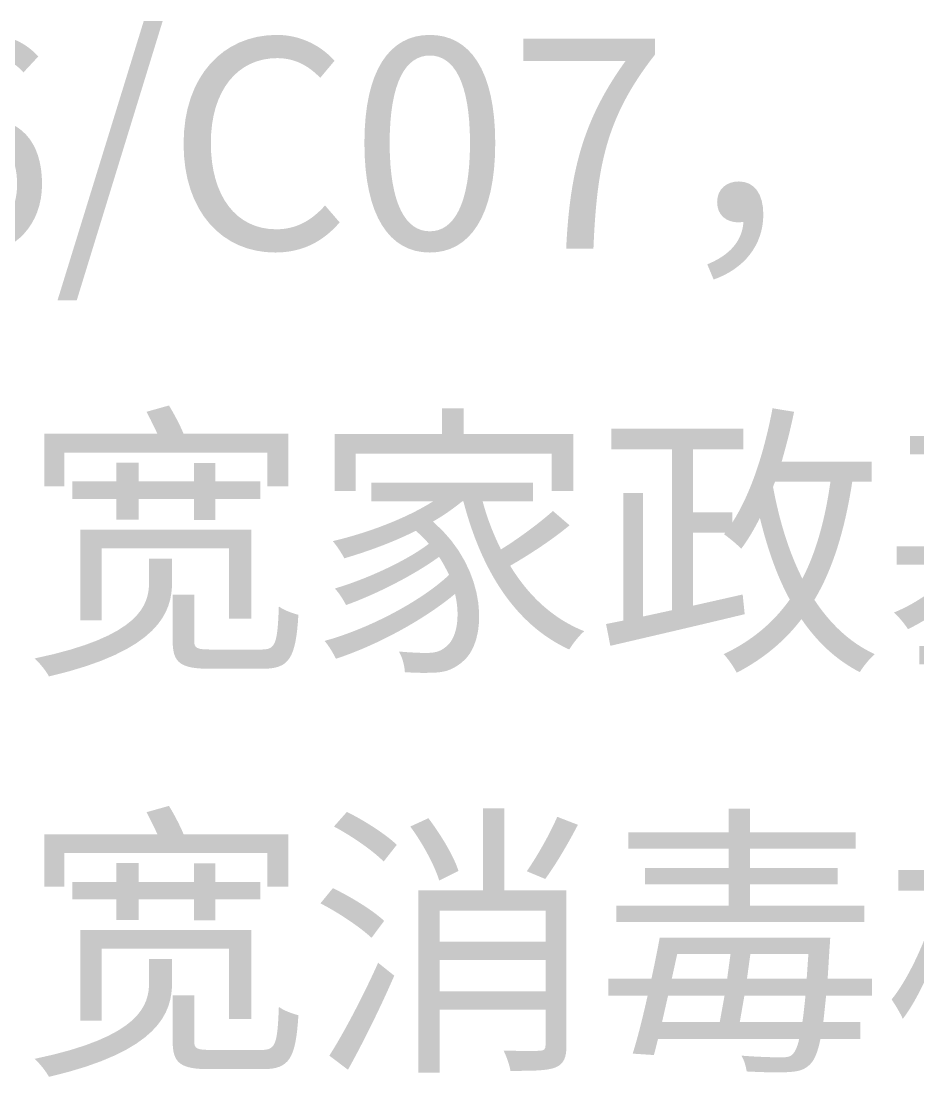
# Model space of a CAD drawing. Header units: millimetres. Extents: x -4600 to 229000, y -4300 to 19460.
# Drawn here: x 100100 to 100995, y 11768 to 12822 of the extents above; entities that cross this region are included whole.
import ezdxf

# ---------------------------------------------------------------- set-up
doc = ezdxf.new("R2010")
doc.units = ezdxf.units.MM
doc.header["$LTSCALE"] = 100
doc.layers.add('A-NOTE', color=7, linetype='Continuous', lineweight=18)

# ---------------------------------------------------------------- blocks, each defined once
blk = doc.blocks.new('A03_SHEET')
at = {"layer": 'A-NOTE'}
for points in [[(20136.4, 12543.7), (20155.6, 12543.7), (20241.3, 12822.5), (20222.4, 12822.5), (20136.4, 12543.7)], [(20412.9, 12409.9), (20412.9, 12353.1), (20434.1, 12353.1), (20434.1, 12390.4), (20629.5, 12390.4), (20629.5, 12353.1), (20651.2, 12353.1), (20651.2, 12409.9), (20541.8, 12409.9), (20541.8, 12435.7), (20520, 12435.7), (20520, 12409.9), (20412.9, 12409.9)], [(20272.5, 12381.2), (20272.5, 12362.6), (20217.2, 12362.6), (20217.2, 12381.5), (20195.1, 12381.5), (20195.1, 12362.6), (20151.3, 12362.6), (20151.3, 12345.1), (20195.1, 12345.1), (20195.1, 12324.5), (20217.2, 12324.5), (20217.2, 12345.1), (20272.5, 12345.1), (20272.5, 12324.2), (20294, 12324.2), (20294, 12345.1), (20338.7, 12345.1), (20338.7, 12362.6), (20294, 12362.6), (20294, 12381.2), (20272.5, 12381.2)], [(20806.2, 12035.7), (20806.2, 12012.2), (20706.2, 12012.2), (20706.2, 11995.8), (20806.2, 11995.8), (20806.2, 11976.6), (20722.9, 11976.6), (20722.9, 11960.3), (20806.2, 11960.3), (20806.2, 11938.8), (20694.2, 11938.8), (20694.2, 11922.5), (20941.7, 11922.5), (20941.7, 11938.8), (20827.7, 11938.8), (20827.7, 11960.3), (20915.1, 11960.3), (20915.1, 11976.6), (20827.7, 11976.6), (20827.7, 11995.8), (20933.2, 11995.8), (20933.2, 12012.2), (20827.7, 12012.2), (20827.7, 12035.7), (20806.2, 12035.7)], [(20272.5, 11981.2), (20272.5, 11962.6), (20217.2, 11962.6), (20217.2, 11981.5), (20195.1, 11981.5), (20195.1, 11962.6), (20151.3, 11962.6), (20151.3, 11945.1), (20195.1, 11945.1), (20195.1, 11924.5), (20217.2, 11924.5), (20217.2, 11945.1), (20272.5, 11945.1), (20272.5, 11924.2), (20294, 11924.2), (20294, 11945.1), (20338.7, 11945.1), (20338.7, 11962.6), (20294, 11962.6), (20294, 11981.2), (20272.5, 11981.2)]]:
    blk.add_hatch(color=256, dxfattribs=at).paths.add_polyline_path(points)
h = blk.add_hatch(color=256, dxfattribs=at)
edge = h.paths.add_edge_path()
edge.add_spline(control_points=[(20060.5, 12591.3), (20093.2, 12591.3), (20120.9, 12618.8), (20120.9, 12659.5), (20120.9, 12703.6), (20098, 12725.4), (20062.5, 12725.4), (20046.2, 12725.4), (20027.8, 12715.9), (20014.9, 12700.1)], knot_values=[0, 0, 0, 0, 1, 1, 1, 2, 2, 2, 3, 3, 3, 3], degree=3, periodic=0)
edge.add_spline(control_points=[(20014.9, 12700.1), (20016.1, 12765.2), (20039.9, 12787.2), (20069.1, 12787.2), (20081.7, 12787.2), (20094.3, 12780.9), (20102.3, 12771.2)], knot_values=[0, 0, 0, 0, 1, 1, 1, 2, 2, 2, 2], degree=3, periodic=0)
edge.add_line((20102.3, 12771.2), (20117.2, 12787.2))
edge.add_spline(control_points=[(20117.2, 12787.2), (20105.5, 12799.8), (20089.7, 12808.7), (20067.9, 12808.7), (20027.3, 12808.7), (19990.3, 12777.5), (19990.3, 12695.3), (19990.3, 12625.9), (20020.4, 12591.3), (20060.5, 12591.3)], knot_values=[0, 0, 0, 0, 1, 1, 1, 2, 2, 2, 3, 3, 3, 3], degree=3, periodic=0)
edge = h.paths.add_edge_path(flags=0)
edge.add_spline(control_points=[(20015.5, 12679.2), (20029.3, 12698.7), (20045.3, 12705.9), (20058.2, 12705.9), (20083.7, 12705.9), (20096, 12687.8), (20096, 12659.5), (20096, 12630.8), (20080.5, 12611.9), (20060.5, 12611.9), (20034.1, 12611.9), (20018.4, 12635.7), (20015.5, 12679.2)], knot_values=[0, 0, 0, 0, 1, 1, 1, 2, 2, 2, 3, 3, 3, 4, 4, 4, 4], degree=3, periodic=0)
h = blk.add_hatch(color=256, dxfattribs=at)
edge = h.paths.add_edge_path()
edge.add_spline(control_points=[(20353.6, 12591.3), (20380.8, 12591.3), (20401.4, 12602.2), (20418, 12621.4)], knot_values=[0, 0, 0, 0, 1, 1, 1, 1], degree=3, periodic=0)
edge.add_line((20418, 12621.4), (20403.4, 12638.3))
edge.add_spline(control_points=[(20403.4, 12638.3), (20390, 12623.4), (20374.8, 12614.5), (20354.7, 12614.5), (20314.6, 12614.5), (20289.4, 12647.7), (20289.4, 12700.7), (20289.4, 12753.1), (20316, 12785.5), (20355.6, 12785.5), (20373.6, 12785.5), (20387.4, 12777.5), (20398.6, 12765.8)], knot_values=[0, 0, 0, 0, 1, 1, 1, 2, 2, 2, 3, 3, 3, 4, 4, 4, 4], degree=3, periodic=0)
edge.add_line((20398.6, 12765.8), (20412.9, 12782.9))
edge.add_spline(control_points=[(20412.9, 12782.9), (20400.8, 12796.4), (20380.8, 12808.7), (20355.3, 12808.7), (20302, 12808.7), (20262.2, 12767.8), (20262.2, 12699.9), (20262.2, 12631.7), (20301.1, 12591.3), (20353.6, 12591.3)], knot_values=[0, 0, 0, 0, 1, 1, 1, 2, 2, 2, 3, 3, 3, 3], degree=3, periodic=0)
h = blk.add_hatch(color=256, dxfattribs=at)
edge = h.paths.add_edge_path()
edge.add_spline(control_points=[(20508, 12591.3), (20547.8, 12591.3), (20573.3, 12627.4), (20573.3, 12700.7), (20573.3, 12773.5), (20547.8, 12808.7), (20508, 12808.7), (20467.9, 12808.7), (20442.7, 12773.5), (20442.7, 12700.7), (20442.7, 12627.4), (20467.9, 12591.3), (20508, 12591.3)], knot_values=[0, 0, 0, 0, 1, 1, 1, 2, 2, 2, 3, 3, 3, 4, 4, 4, 4], degree=3, periodic=0)
edge = h.paths.add_edge_path(flags=0)
edge.add_spline(control_points=[(20508, 12612.5), (20484.2, 12612.5), (20467.9, 12639.1), (20467.9, 12700.7), (20467.9, 12762), (20484.2, 12788.1), (20508, 12788.1), (20531.8, 12788.1), (20548.1, 12762), (20548.1, 12700.7), (20548.1, 12639.1), (20531.8, 12612.5), (20508, 12612.5)], knot_values=[0, 0, 0, 0, 1, 1, 1, 2, 2, 2, 3, 3, 3, 4, 4, 4, 4], degree=3, periodic=0)
h = blk.add_hatch(color=256, dxfattribs=at)
edge = h.paths.add_edge_path()
edge.add_line((20644.1, 12595), (20671.3, 12595))
edge.add_spline(control_points=[(20671.3, 12595), (20674.7, 12677.2), (20683.6, 12726.2), (20732.9, 12789.2)], knot_values=[0, 0, 0, 0, 1, 1, 1, 1], degree=3, periodic=0)
edge.add_line((20732.9, 12789.2), (20732.9, 12805))
edge.add_line((20732.9, 12805), (20601.4, 12805))
edge.add_line((20601.4, 12805), (20601.4, 12782.7))
edge.add_line((20601.4, 12782.7), (20703.4, 12782.7))
edge.add_spline(control_points=[(20703.4, 12782.7), (20662.1, 12725.4), (20647.8, 12674.6), (20644.1, 12595)], knot_values=[0, 0, 0, 0, 1, 1, 1, 1], degree=3, periodic=0)
h = blk.add_hatch(color=256, dxfattribs=at)
edge = h.paths.add_edge_path()
edge.add_spline(control_points=[(20791.3, 12564.3), (20821.4, 12574.9), (20840.9, 12598.4), (20840.9, 12629.4), (20840.9, 12649.4), (20832.3, 12662.3), (20816.5, 12662.3), (20804.8, 12662.3), (20794.8, 12655.2), (20794.8, 12641.7), (20794.8, 12628.2), (20804.5, 12621.4), (20816.3, 12621.4)], knot_values=[0, 0, 0, 0, 1, 1, 1, 2, 2, 2, 3, 3, 3, 4, 4, 4, 4], degree=3, periodic=0)
edge.add_line((20816.3, 12621.4), (20821.1, 12621.9))
edge.add_spline(control_points=[(20821.1, 12621.9), (20819.7, 12602.2), (20807.1, 12588.7), (20785, 12579.5)], knot_values=[0, 0, 0, 0, 1, 1, 1, 1], degree=3, periodic=0)
edge.add_line((20785, 12579.5), (20791.3, 12564.3))
h = blk.add_hatch(color=256, dxfattribs=at)
edge = h.paths.add_edge_path()
edge.add_spline(control_points=[(20225.2, 12432.2), (20228.9, 12425.3), (20232.7, 12417.3), (20236.1, 12410.2)], knot_values=[0, 0, 0, 0, 1, 1, 1, 1], degree=3, periodic=0)
edge.add_line((20236.1, 12410.2), (20123.2, 12410.2))
edge.add_line((20123.2, 12410.2), (20123.2, 12357.7))
edge.add_line((20123.2, 12357.7), (20143.3, 12357.7))
edge.add_line((20143.3, 12357.7), (20143.3, 12391.5))
edge.add_line((20143.3, 12391.5), (20345.8, 12391.5))
edge.add_line((20345.8, 12391.5), (20345.8, 12357.7))
edge.add_line((20345.8, 12357.7), (20366.8, 12357.7))
edge.add_line((20366.8, 12357.7), (20366.8, 12410.2))
edge.add_line((20366.8, 12410.2), (20262.2, 12410.2))
edge.add_spline(control_points=[(20262.2, 12410.2), (20258.7, 12418.8), (20252.7, 12430.2), (20247.6, 12438.5)], knot_values=[0, 0, 0, 0, 1, 1, 1, 1], degree=3, periodic=0)
edge.add_line((20247.6, 12438.5), (20225.2, 12432.2))
h = blk.add_hatch(color=256, dxfattribs=at)
edge = h.paths.add_edge_path()
edge.add_spline(control_points=[(20850.1, 12435.7), (20842, 12392.7), (20828.9, 12351.1), (20810, 12321.6)], knot_values=[0, 0, 0, 0, 1, 1, 1, 1], degree=3, periodic=0)
edge.add_line((20810, 12321.6), (20810, 12331.9))
edge.add_line((20810, 12331.9), (20770.7, 12331.9))
edge.add_line((20770.7, 12331.9), (20770.7, 12394.7))
edge.add_line((20770.7, 12394.7), (20820.8, 12394.7))
edge.add_line((20820.8, 12394.7), (20820.8, 12415.3))
edge.add_line((20820.8, 12415.3), (20689.1, 12415.3))
edge.add_line((20689.1, 12415.3), (20689.1, 12394.7))
edge.add_line((20689.1, 12394.7), (20749.8, 12394.7))
edge.add_line((20749.8, 12394.7), (20749.8, 12234))
edge.add_line((20749.8, 12234), (20720.9, 12227.7))
edge.add_line((20720.9, 12227.7), (20720.9, 12351.1))
edge.add_line((20720.9, 12351.1), (20701.1, 12351.1))
edge.add_line((20701.1, 12351.1), (20701.1, 12223.6))
edge.add_line((20701.1, 12223.6), (20683.9, 12220.2))
edge.add_line((20683.9, 12220.2), (20688.2, 12198.4))
edge.add_spline(control_points=[(20688.2, 12198.4), (20723.7, 12206.7), (20774.7, 12218.5), (20822.3, 12230)], knot_values=[0, 0, 0, 0, 1, 1, 1, 1], degree=3, periodic=0)
edge.add_line((20822.3, 12230), (20820.3, 12249.7))
edge.add_line((20820.3, 12249.7), (20770.7, 12238.5))
edge.add_line((20770.7, 12238.5), (20770.7, 12311.3))
edge.add_line((20770.7, 12311.3), (20802.8, 12311.3))
edge.add_line((20802.8, 12311.3), (20801.7, 12309.9))
edge.add_spline(control_points=[(20801.7, 12309.9), (20806.5, 12306.4), (20815.4, 12299.3), (20818.8, 12295.3)], knot_values=[0, 0, 0, 0, 1, 1, 1, 1], degree=3, periodic=0)
edge.add_spline(control_points=[(20818.8, 12295.3), (20825.7, 12304.4), (20831.7, 12314.8), (20837.5, 12326.2)], knot_values=[0, 0, 0, 0, 1, 1, 1, 1], degree=3, periodic=0)
edge.add_spline(control_points=[(20837.5, 12326.2), (20844.9, 12295.8), (20854.4, 12268.3), (20867.3, 12244.6)], knot_values=[0, 0, 0, 0, 1, 1, 1, 1], degree=3, periodic=0)
edge.add_spline(control_points=[(20867.3, 12244.6), (20850.9, 12221.6), (20829.7, 12203.6), (20801.4, 12190.1)], knot_values=[0, 0, 0, 0, 1, 1, 1, 1], degree=3, periodic=0)
edge.add_spline(control_points=[(20801.4, 12190.1), (20805.7, 12185.5), (20812, 12176.4), (20814.3, 12171.5)], knot_values=[0, 0, 0, 0, 1, 1, 1, 1], degree=3, periodic=0)
edge.add_spline(control_points=[(20814.3, 12171.5), (20841.2, 12185.5), (20862.4, 12203.3), (20879, 12225.1)], knot_values=[0, 0, 0, 0, 1, 1, 1, 1], degree=3, periodic=0)
edge.add_spline(control_points=[(20879, 12225.1), (20894.5, 12202.4), (20913.4, 12184.4), (20937.2, 12172.1)], knot_values=[0, 0, 0, 0, 1, 1, 1, 1], degree=3, periodic=0)
edge.add_spline(control_points=[(20937.2, 12172.1), (20940.6, 12177.8), (20947.2, 12185.8), (20952.1, 12190.1)], knot_values=[0, 0, 0, 0, 1, 1, 1, 1], degree=3, periodic=0)
edge.add_spline(control_points=[(20952.1, 12190.1), (20927.1, 12201.6), (20907.7, 12220.5), (20891.9, 12244.3)], knot_values=[0, 0, 0, 0, 1, 1, 1, 1], degree=3, periodic=0)
edge.add_spline(control_points=[(20891.9, 12244.3), (20910.5, 12275.5), (20922.3, 12314.5), (20929.7, 12362.3)], knot_values=[0, 0, 0, 0, 1, 1, 1, 1], degree=3, periodic=0)
edge.add_line((20929.7, 12362.3), (20949.2, 12362.3))
edge.add_line((20949.2, 12362.3), (20949.2, 12382.4))
edge.add_line((20949.2, 12382.4), (20859.2, 12382.4))
edge.add_spline(control_points=[(20859.2, 12382.4), (20863.8, 12398.4), (20868.1, 12415), (20871.6, 12432.2)], knot_values=[0, 0, 0, 0, 1, 1, 1, 1], degree=3, periodic=0)
edge.add_line((20871.6, 12432.2), (20850.1, 12435.7))
edge = h.paths.add_edge_path(flags=0)
edge.add_line((20852.6, 12362.3), (20907.9, 12362.3))
edge.add_spline(control_points=[(20907.9, 12362.3), (20902.5, 12324.2), (20893.6, 12292.1), (20879.9, 12265.5)], knot_values=[0, 0, 0, 0, 1, 1, 1, 1], degree=3, periodic=0)
edge.add_spline(control_points=[(20879.9, 12265.5), (20866.4, 12292.1), (20856.9, 12323.3), (20850.6, 12357.2)], knot_values=[0, 0, 0, 0, 1, 1, 1, 1], degree=3, periodic=0)
edge.add_line((20850.6, 12357.2), (20852.6, 12362.3))
h = blk.add_hatch(color=256, dxfattribs=at)
edge = h.paths.add_edge_path()
edge.add_line((21156.9, 12435.4), (21156.9, 12407.9))
edge.add_line((21156.9, 12407.9), (21052.6, 12407.9))
edge.add_line((21052.6, 12407.9), (21052.6, 12435.7))
edge.add_line((21052.6, 12435.7), (21031.1, 12435.7))
edge.add_line((21031.1, 12435.7), (21031.1, 12407.9))
edge.add_line((21031.1, 12407.9), (20987.3, 12407.9))
edge.add_line((20987.3, 12407.9), (20987.3, 12389.8))
edge.add_line((20987.3, 12389.8), (21031.1, 12389.8))
edge.add_line((21031.1, 12389.8), (21031.1, 12297.9))
edge.add_line((21031.1, 12297.9), (20974.1, 12297.9))
edge.add_line((20974.1, 12297.9), (20974.1, 12279.5))
edge.add_line((20974.1, 12279.5), (21036.6, 12279.5))
edge.add_spline(control_points=[(21036.6, 12279.5), (21020, 12259.2), (20994.7, 12241.1), (20971.3, 12231.7)], knot_values=[0, 0, 0, 0, 1, 1, 1, 1], degree=3, periodic=0)
edge.add_spline(control_points=[(20971.3, 12231.7), (20975.8, 12227.7), (20982.1, 12220.2), (20985.3, 12215.1)], knot_values=[0, 0, 0, 0, 1, 1, 1, 1], degree=3, periodic=0)
edge.add_spline(control_points=[(20985.3, 12215.1), (21013.1, 12228.2), (21042.3, 12252.6), (21060.1, 12279.5)], knot_values=[0, 0, 0, 0, 1, 1, 1, 1], degree=3, periodic=0)
edge.add_line((21060.1, 12279.5), (21150.6, 12279.5))
edge.add_spline(control_points=[(21150.6, 12279.5), (21168.1, 12254), (21196.2, 12230.2), (21223.7, 12218.5)], knot_values=[0, 0, 0, 0, 1, 1, 1, 1], degree=3, periodic=0)
edge.add_spline(control_points=[(21223.7, 12218.5), (21227.1, 12223.6), (21233.4, 12231.4), (21238, 12235.4)], knot_values=[0, 0, 0, 0, 1, 1, 1, 1], degree=3, periodic=0)
edge.add_spline(control_points=[(21238, 12235.4), (21213.9, 12244), (21189.6, 12260.6), (21173.2, 12279.5)], knot_values=[0, 0, 0, 0, 1, 1, 1, 1], degree=3, periodic=0)
edge.add_line((21173.2, 12279.5), (21234.5, 12279.5))
edge.add_line((21234.5, 12279.5), (21234.5, 12297.9))
edge.add_line((21234.5, 12297.9), (21178.7, 12297.9))
edge.add_line((21178.7, 12297.9), (21178.7, 12389.8))
edge.add_line((21178.7, 12389.8), (21221.9, 12389.8))
edge.add_line((21221.9, 12389.8), (21221.9, 12407.9))
edge.add_line((21221.9, 12407.9), (21178.7, 12407.9))
edge.add_line((21178.7, 12407.9), (21178.7, 12435.4))
edge.add_line((21178.7, 12435.4), (21156.9, 12435.4))
h.paths.add_polyline_path([(21092.7, 12270.3), (21092.7, 12246.3), (21034, 12246.3), (21034, 12228.5), (21092.7, 12228.5), (21092.7, 12198.2), (20996.5, 12198.2), (20996.5, 12179.8), (21213.6, 12179.8), (21213.6, 12198.2), (21114.5, 12198.2), (21114.5, 12228.5), (21174.7, 12228.5), (21174.7, 12246.3), (21114.5, 12246.3), (21114.5, 12270.3), (21092.7, 12270.3)], flags=0)
h.paths.add_polyline_path([(21052.6, 12318.2), (21156.9, 12318.2), (21156.9, 12297.9), (21052.6, 12297.9), (21052.6, 12318.2)], flags=0)
h.paths.add_polyline_path([(21052.6, 12354.6), (21156.9, 12354.6), (21156.9, 12334.5), (21052.6, 12334.5), (21052.6, 12354.6)], flags=0)
h.paths.add_polyline_path([(21052.6, 12389.8), (21156.9, 12389.8), (21156.9, 12370.6), (21052.6, 12370.6), (21052.6, 12389.8)], flags=0)
h = blk.add_hatch(color=256, dxfattribs=at)
edge = h.paths.add_edge_path()
edge.add_spline(control_points=[(20630.9, 12333.1), (20617.7, 12321.3), (20597.1, 12305.9), (20579, 12294.7)], knot_values=[0, 0, 0, 0, 1, 1, 1, 1], degree=3, periodic=0)
edge.add_spline(control_points=[(20579, 12294.7), (20571.6, 12309.6), (20565.3, 12325.6), (20560.7, 12342.8)], knot_values=[0, 0, 0, 0, 1, 1, 1, 1], degree=3, periodic=0)
edge.add_line((20560.7, 12342.8), (20611.1, 12342.8))
edge.add_line((20611.1, 12342.8), (20611.1, 12361.5))
edge.add_line((20611.1, 12361.5), (20449.5, 12361.5))
edge.add_line((20449.5, 12361.5), (20449.5, 12342.8))
edge.add_line((20449.5, 12342.8), (20511.4, 12342.8))
edge.add_spline(control_points=[(20511.4, 12342.8), (20483.9, 12325.4), (20446.1, 12311.3), (20411.2, 12303)], knot_values=[0, 0, 0, 0, 1, 1, 1, 1], degree=3, periodic=0)
edge.add_spline(control_points=[(20411.2, 12303), (20414.6, 12299), (20420.6, 12290.1), (20422.6, 12285.8)], knot_values=[0, 0, 0, 0, 1, 1, 1, 1], degree=3, periodic=0)
edge.add_spline(control_points=[(20422.6, 12285.8), (20446.1, 12292.7), (20471.3, 12301.9), (20494, 12313.3)], knot_values=[0, 0, 0, 0, 1, 1, 1, 1], degree=3, periodic=0)
edge.add_spline(control_points=[(20494, 12313.3), (20498.8, 12309.3), (20503.1, 12304.7), (20507.1, 12300.4)], knot_values=[0, 0, 0, 0, 1, 1, 1, 1], degree=3, periodic=0)
edge.add_spline(control_points=[(20507.1, 12300.4), (20484.8, 12283.2), (20443.8, 12264.6), (20413.2, 12255.7)], knot_values=[0, 0, 0, 0, 1, 1, 1, 1], degree=3, periodic=0)
edge.add_spline(control_points=[(20413.2, 12255.7), (20417.2, 12251.4), (20422, 12244), (20424.3, 12239.1)], knot_values=[0, 0, 0, 0, 1, 1, 1, 1], degree=3, periodic=0)
edge.add_spline(control_points=[(20424.3, 12239.1), (20454.1, 12249.7), (20492.5, 12269.2), (20517.2, 12287.3)], knot_values=[0, 0, 0, 0, 1, 1, 1, 1], degree=3, periodic=0)
edge.add_spline(control_points=[(20517.2, 12287.3), (20521.2, 12281.2), (20524.3, 12275.2), (20527.2, 12269.2)], knot_values=[0, 0, 0, 0, 1, 1, 1, 1], degree=3, periodic=0)
edge.add_spline(control_points=[(20527.2, 12269.2), (20498.5, 12242.3), (20446.1, 12215.1), (20402.9, 12203.3)], knot_values=[0, 0, 0, 0, 1, 1, 1, 1], degree=3, periodic=0)
edge.add_spline(control_points=[(20402.9, 12203.3), (20407.1, 12198.7), (20411.7, 12190.7), (20414.3, 12185.5)], knot_values=[0, 0, 0, 0, 1, 1, 1, 1], degree=3, periodic=0)
edge.add_spline(control_points=[(20414.3, 12185.5), (20454.1, 12198.4), (20502, 12224.2), (20533.2, 12250.3)], knot_values=[0, 0, 0, 0, 1, 1, 1, 1], degree=3, periodic=0)
edge.add_spline(control_points=[(20533.2, 12250.3), (20538.9, 12225.7), (20534.4, 12204.5), (20523.5, 12197)], knot_values=[0, 0, 0, 0, 1, 1, 1, 1], degree=3, periodic=0)
edge.add_spline(control_points=[(20523.5, 12197), (20517.7, 12192.1), (20511.7, 12191.3), (20504, 12191.3), (20497.4, 12191.3), (20487.7, 12191.8), (20477.1, 12192.7)], knot_values=[0, 0, 0, 0, 1, 1, 1, 2, 2, 2, 2], degree=3, periodic=0)
edge.add_spline(control_points=[(20477.1, 12192.7), (20480.8, 12186.7), (20482.8, 12178.1), (20483.1, 12172.1)], knot_values=[0, 0, 0, 0, 1, 1, 1, 1], degree=3, periodic=0)
edge.add_spline(control_points=[(20483.1, 12172.1), (20492.2, 12171.5), (20501.1, 12171.2), (20508, 12171.5)], knot_values=[0, 0, 0, 0, 1, 1, 1, 1], degree=3, periodic=0)
edge.add_spline(control_points=[(20508, 12171.5), (20521.2, 12171.5), (20529.2, 12173.5), (20538.9, 12181)], knot_values=[0, 0, 0, 0, 1, 1, 1, 1], degree=3, periodic=0)
edge.add_spline(control_points=[(20538.9, 12181), (20567, 12200.7), (20566.7, 12274.9), (20511.1, 12322.5)], knot_values=[0, 0, 0, 0, 1, 1, 1, 1], degree=3, periodic=0)
edge.add_spline(control_points=[(20511.1, 12322.5), (20522, 12328.8), (20531.8, 12335.7), (20540.4, 12342.8)], knot_values=[0, 0, 0, 0, 1, 1, 1, 1], degree=3, periodic=0)
edge.add_line((20540.4, 12342.8), (20541.5, 12342.8))
edge.add_spline(control_points=[(20541.5, 12342.8), (20559.3, 12274.4), (20592.8, 12219.6), (20647.2, 12194.7)], knot_values=[0, 0, 0, 0, 1, 1, 1, 1], degree=3, periodic=0)
edge.add_spline(control_points=[(20647.2, 12194.7), (20650.4, 12200.4), (20657.3, 12208.8), (20662.1, 12213)], knot_values=[0, 0, 0, 0, 1, 1, 1, 1], degree=3, periodic=0)
edge.add_spline(control_points=[(20662.1, 12213), (20630.9, 12225.4), (20606.3, 12248.6), (20588.2, 12278.4)], knot_values=[0, 0, 0, 0, 1, 1, 1, 1], degree=3, periodic=0)
edge.add_spline(control_points=[(20588.2, 12278.4), (20607.1, 12289.3), (20630.3, 12304.4), (20647.5, 12318.8)], knot_values=[0, 0, 0, 0, 1, 1, 1, 1], degree=3, periodic=0)
edge.add_line((20647.5, 12318.8), (20630.9, 12333.1))
h = blk.add_hatch(color=256, dxfattribs=at)
edge = h.paths.add_edge_path()
edge.add_line((20227.8, 12285.5), (20227.8, 12262.9))
edge.add_spline(control_points=[(20227.8, 12262.9), (20227.8, 12239.7), (20219.8, 12207.9), (20113.5, 12185.8)], knot_values=[0, 0, 0, 0, 1, 1, 1, 1], degree=3, periodic=0)
edge.add_spline(control_points=[(20113.5, 12185.8), (20118.6, 12181.2), (20125.2, 12172.9), (20127.8, 12167.8)], knot_values=[0, 0, 0, 0, 1, 1, 1, 1], degree=3, periodic=0)
edge.add_spline(control_points=[(20127.8, 12167.8), (20238.1, 12193.6), (20250.7, 12232.2), (20250.7, 12262.3)], knot_values=[0, 0, 0, 0, 1, 1, 1, 1], degree=3, periodic=0)
edge.add_line((20250.7, 12262.3), (20250.7, 12285.5))
edge.add_line((20250.7, 12285.5), (20227.8, 12285.5))
h.paths.add_polyline_path([(20159, 12314.5), (20159, 12223.9), (20180.5, 12223.9), (20180.5, 12295.8), (20307.4, 12295.8), (20307.4, 12225.7), (20329.8, 12225.7), (20329.8, 12314.5), (20159, 12314.5)], flags=0)
h = blk.add_hatch(color=256, dxfattribs=at)
edge = h.paths.add_edge_path()
edge.add_line((20251.3, 12249.4), (20251.3, 12203.3))
edge.add_spline(control_points=[(20251.3, 12203.3), (20251.3, 12181.5), (20259, 12175.5), (20288.3, 12175.5), (20294.6, 12175.5), (20334.7, 12175.5), (20341.3, 12175.5), (20367.6, 12175.5), (20374.2, 12185.8), (20376.8, 12229.4)], knot_values=[0, 0, 0, 0, 1, 1, 1, 2, 2, 2, 3, 3, 3, 3], degree=3, periodic=0)
edge.add_spline(control_points=[(20376.8, 12229.4), (20371.1, 12230.8), (20362.2, 12234), (20357.3, 12237.7)], knot_values=[0, 0, 0, 0, 1, 1, 1, 1], degree=3, periodic=0)
edge.add_spline(control_points=[(20357.3, 12237.7), (20355.9, 12199.9), (20353.9, 12194.7), (20339.8, 12194.7), (20330.7, 12194.7), (20296.8, 12194.7), (20290, 12194.7), (20275.4, 12194.7), (20272.8, 12195.9), (20272.8, 12203.6)], knot_values=[0, 0, 0, 0, 1, 1, 1, 2, 2, 2, 3, 3, 3, 3], degree=3, periodic=0)
edge.add_line((20272.8, 12203.6), (20272.8, 12249.4))
edge.add_line((20272.8, 12249.4), (20251.3, 12249.4))
h = blk.add_hatch(color=256, dxfattribs=at)
edge = h.paths.add_edge_path()
edge.add_spline(control_points=[(20225.2, 12032.2), (20228.9, 12025.3), (20232.7, 12017.3), (20236.1, 12010.2)], knot_values=[0, 0, 0, 0, 1, 1, 1, 1], degree=3, periodic=0)
edge.add_line((20236.1, 12010.2), (20123.2, 12010.2))
edge.add_line((20123.2, 12010.2), (20123.2, 11957.7))
edge.add_line((20123.2, 11957.7), (20143.3, 11957.7))
edge.add_line((20143.3, 11957.7), (20143.3, 11991.5))
edge.add_line((20143.3, 11991.5), (20345.8, 11991.5))
edge.add_line((20345.8, 11991.5), (20345.8, 11957.7))
edge.add_line((20345.8, 11957.7), (20366.8, 11957.7))
edge.add_line((20366.8, 11957.7), (20366.8, 12010.2))
edge.add_line((20366.8, 12010.2), (20262.2, 12010.2))
edge.add_spline(control_points=[(20262.2, 12010.2), (20258.7, 12018.8), (20252.7, 12030.2), (20247.6, 12038.5)], knot_values=[0, 0, 0, 0, 1, 1, 1, 1], degree=3, periodic=0)
edge.add_line((20247.6, 12038.5), (20225.2, 12032.2))
h = blk.add_hatch(color=256, dxfattribs=at)
edge = h.paths.add_edge_path()
edge.add_line((20561, 12035.9), (20561, 11954))
edge.add_line((20561, 11954), (20496.5, 11954))
edge.add_line((20496.5, 11954), (20496.5, 11772.1))
edge.add_line((20496.5, 11772.1), (20517.7, 11772.1))
edge.add_line((20517.7, 11772.1), (20517.7, 11834.8))
edge.add_line((20517.7, 11834.8), (20623.5, 11834.8))
edge.add_line((20623.5, 11834.8), (20623.5, 11799.3))
edge.add_spline(control_points=[(20623.5, 11799.3), (20623.5, 11795.3), (20622, 11794.1), (20617.7, 11793.9), (20613.1, 11793.6), (20598, 11793.6), (20581.6, 11794.1)], knot_values=[0, 0, 0, 0, 1, 1, 1, 2, 2, 2, 2], degree=3, periodic=0)
edge.add_spline(control_points=[(20581.6, 11794.1), (20584.5, 11788.4), (20587.6, 11779.5), (20588.5, 11773.8)], knot_values=[0, 0, 0, 0, 1, 1, 1, 1], degree=3, periodic=0)
edge.add_spline(control_points=[(20588.5, 11773.8), (20610.3, 11773.8), (20624.6, 11773.8), (20633.5, 11777.2)], knot_values=[0, 0, 0, 0, 1, 1, 1, 1], degree=3, periodic=0)
edge.add_spline(control_points=[(20633.5, 11777.2), (20641.8, 11780.7), (20644.4, 11787.3), (20644.4, 11799)], knot_values=[0, 0, 0, 0, 1, 1, 1, 1], degree=3, periodic=0)
edge.add_line((20644.4, 11799), (20644.4, 11954))
edge.add_line((20644.4, 11954), (20582.5, 11954))
edge.add_line((20582.5, 11954), (20582.5, 12035.9))
edge.add_line((20582.5, 12035.9), (20561, 12035.9))
h.paths.add_polyline_path([(20517.7, 11884.4), (20623.5, 11884.4), (20623.5, 11853.2), (20517.7, 11853.2), (20517.7, 11884.4)], flags=0)
h.paths.add_polyline_path([(20517.7, 11903), (20517.7, 11933.7), (20623.5, 11933.7), (20623.5, 11903), (20517.7, 11903)], flags=0)
edge = h.paths.add_edge_path(flags=0)
edge.add_spline(control_points=[(20635.2, 12027.6), (20628, 12010.7), (20614.9, 11987.8), (20604.8, 11973.2)], knot_values=[0, 0, 0, 0, 1, 1, 1, 1], degree=3, periodic=0)
edge.add_line((20604.8, 11973.2), (20623.2, 11965.5))
edge.add_spline(control_points=[(20623.2, 11965.5), (20633.5, 11979.5), (20645.8, 12000.4), (20655.8, 12019.6)], knot_values=[0, 0, 0, 0, 1, 1, 1, 1], degree=3, periodic=0)
edge.add_line((20655.8, 12019.6), (20635.2, 12027.6))
edge = h.paths.add_edge_path(flags=0)
edge.add_spline(control_points=[(20488.5, 12017.9), (20500.8, 12001.3), (20512.9, 11978.6), (20517.4, 11964)], knot_values=[0, 0, 0, 0, 1, 1, 1, 1], degree=3, periodic=0)
edge.add_line((20517.4, 11964), (20536.6, 11973.5))
edge.add_spline(control_points=[(20536.6, 11973.5), (20532.1, 11988.1), (20518.9, 12009.9), (20506.6, 12026.2)], knot_values=[0, 0, 0, 0, 1, 1, 1, 1], degree=3, periodic=0)
edge.add_line((20506.6, 12026.2), (20488.5, 12017.9))
h = blk.add_hatch(color=256, dxfattribs=at)
edge = h.paths.add_edge_path()
edge.add_line((21020.2, 12035.7), (21020.2, 11974.3))
edge.add_line((21020.2, 11974.3), (20975.8, 11974.3))
edge.add_line((20975.8, 11974.3), (20975.8, 11953.7))
edge.add_line((20975.8, 11953.7), (21017.4, 11953.7))
edge.add_spline(control_points=[(21017.4, 11953.7), (21007.9, 11914.2), (20988.4, 11869.2), (20969, 11845.1)], knot_values=[0, 0, 0, 0, 1, 1, 1, 1], degree=3, periodic=0)
edge.add_spline(control_points=[(20969, 11845.1), (20972.4, 11840), (20977.8, 11831.4), (20980.1, 11825.7)], knot_values=[0, 0, 0, 0, 1, 1, 1, 1], degree=3, periodic=0)
edge.add_spline(control_points=[(20980.1, 11825.7), (20995, 11845.1), (21009.4, 11877.2), (21020.2, 11909.9)], knot_values=[0, 0, 0, 0, 1, 1, 1, 1], degree=3, periodic=0)
edge.add_line((21020.2, 11909.9), (21020.2, 11772.4))
edge.add_line((21020.2, 11772.4), (21041.2, 11772.4))
edge.add_line((21041.2, 11772.4), (21041.2, 11902.4))
edge.add_spline(control_points=[(21041.2, 11902.4), (21051.2, 11888.4), (21062.6, 11870.9), (21067.5, 11861.8)], knot_values=[0, 0, 0, 0, 1, 1, 1, 1], degree=3, periodic=0)
edge.add_line((21067.5, 11861.8), (21081, 11878.9))
edge.add_spline(control_points=[(21081, 11878.9), (21075.3, 11887), (21050.3, 11917.3), (21041.2, 11927.6)], knot_values=[0, 0, 0, 0, 1, 1, 1, 1], degree=3, periodic=0)
edge.add_line((21041.2, 11927.6), (21041.2, 11953.7))
edge.add_line((21041.2, 11953.7), (21080.1, 11953.7))
edge.add_line((21080.1, 11953.7), (21080.1, 11974.3))
edge.add_line((21080.1, 11974.3), (21041.2, 11974.3))
edge.add_line((21041.2, 11974.3), (21041.2, 12035.7))
edge.add_line((21041.2, 12035.7), (21020.2, 12035.7))
h = blk.add_hatch(color=256, dxfattribs=at)
edge = h.paths.add_edge_path()
edge.add_spline(control_points=[(20412.3, 12017.9), (20430.1, 12008.4), (20451.6, 11993.5), (20461.9, 11982.9)], knot_values=[0, 0, 0, 0, 1, 1, 1, 1], degree=3, periodic=0)
edge.add_line((20461.9, 11982.9), (20475, 11999.6))
edge.add_spline(control_points=[(20475, 11999.6), (20464.4, 12009.9), (20442.7, 12023.9), (20425.2, 12032.5)], knot_values=[0, 0, 0, 0, 1, 1, 1, 1], degree=3, periodic=0)
edge.add_line((20425.2, 12032.5), (20412.3, 12017.9))
h = blk.add_hatch(color=256, dxfattribs=at)
edge = h.paths.add_edge_path()
edge.add_spline(control_points=[(20398.8, 11941.1), (20416.9, 11931.9), (20438.9, 11917), (20449.8, 11906.7)], knot_values=[0, 0, 0, 0, 1, 1, 1, 1], degree=3, periodic=0)
edge.add_line((20449.8, 11906.7), (20462.4, 11923.6))
edge.add_spline(control_points=[(20462.4, 11923.6), (20451.6, 11933.9), (20429.2, 11947.7), (20411.2, 11956.3)], knot_values=[0, 0, 0, 0, 1, 1, 1, 1], degree=3, periodic=0)
edge.add_line((20411.2, 11956.3), (20398.8, 11941.1))
h = blk.add_hatch(color=256, dxfattribs=at)
edge = h.paths.add_edge_path()
edge.add_line((20227.8, 11885.5), (20227.8, 11862.9))
edge.add_spline(control_points=[(20227.8, 11862.9), (20227.8, 11839.7), (20219.8, 11807.9), (20113.5, 11785.8)], knot_values=[0, 0, 0, 0, 1, 1, 1, 1], degree=3, periodic=0)
edge.add_spline(control_points=[(20113.5, 11785.8), (20118.6, 11781.2), (20125.2, 11772.9), (20127.8, 11767.8)], knot_values=[0, 0, 0, 0, 1, 1, 1, 1], degree=3, periodic=0)
edge.add_spline(control_points=[(20127.8, 11767.8), (20238.1, 11793.6), (20250.7, 11832.2), (20250.7, 11862.3)], knot_values=[0, 0, 0, 0, 1, 1, 1, 1], degree=3, periodic=0)
edge.add_line((20250.7, 11862.3), (20250.7, 11885.5))
edge.add_line((20250.7, 11885.5), (20227.8, 11885.5))
h.paths.add_polyline_path([(20159, 11914.5), (20159, 11823.9), (20180.5, 11823.9), (20180.5, 11895.8), (20307.4, 11895.8), (20307.4, 11825.7), (20329.8, 11825.7), (20329.8, 11914.5), (20159, 11914.5)], flags=0)
h = blk.add_hatch(color=256, dxfattribs=at)
edge = h.paths.add_edge_path()
edge.add_spline(control_points=[(20737.5, 11907), (20735.2, 11894.4), (20732.3, 11880.1), (20729.2, 11865.8)], knot_values=[0, 0, 0, 0, 1, 1, 1, 1], degree=3, periodic=0)
edge.add_line((20729.2, 11865.8), (20686.2, 11865.8))
edge.add_line((20686.2, 11865.8), (20686.2, 11848.9))
edge.add_line((20686.2, 11848.9), (20725.4, 11848.9))
edge.add_spline(control_points=[(20725.4, 11848.9), (20720.6, 11827.4), (20715.4, 11806.5), (20710.5, 11791)], knot_values=[0, 0, 0, 0, 1, 1, 1, 1], degree=3, periodic=0)
edge.add_line((20710.5, 11791), (20731.7, 11789.6))
edge.add_line((20731.7, 11789.6), (20735.8, 11805.6))
edge.add_line((20735.8, 11805.6), (20876.7, 11805.6))
edge.add_spline(control_points=[(20876.7, 11805.6), (20875, 11797.9), (20872.7, 11793), (20870.4, 11790.7)], knot_values=[0, 0, 0, 0, 1, 1, 1, 1], degree=3, periodic=0)
edge.add_spline(control_points=[(20870.4, 11790.7), (20867.8, 11787.8), (20864.7, 11787.3), (20858.7, 11787.3), (20852.6, 11787.3), (20836.6, 11787.6), (20819.1, 11789)], knot_values=[0, 0, 0, 0, 1, 1, 1, 2, 2, 2, 2], degree=3, periodic=0)
edge.add_spline(control_points=[(20819.1, 11789), (20821.7, 11784.7), (20823.7, 11777.8), (20824.3, 11773.2)], knot_values=[0, 0, 0, 0, 1, 1, 1, 1], degree=3, periodic=0)
edge.add_spline(control_points=[(20824.3, 11773.2), (20841.2, 11772.4), (20858.4, 11771.8), (20867.5, 11772.7)], knot_values=[0, 0, 0, 0, 1, 1, 1, 1], degree=3, periodic=0)
edge.add_spline(control_points=[(20867.5, 11772.7), (20876.1, 11773.2), (20882.7, 11774.9), (20888.2, 11781)], knot_values=[0, 0, 0, 0, 1, 1, 1, 1], degree=3, periodic=0)
edge.add_spline(control_points=[(20888.2, 11781), (20892.2, 11785.3), (20895.3, 11792.7), (20897.9, 11805.6)], knot_values=[0, 0, 0, 0, 1, 1, 1, 1], degree=3, periodic=0)
edge.add_line((20897.9, 11805.6), (20937.7, 11805.6))
edge.add_line((20937.7, 11805.6), (20937.7, 11822.5))
edge.add_line((20937.7, 11822.5), (20900.8, 11822.5))
edge.add_line((20900.8, 11822.5), (20903.6, 11848.9))
edge.add_line((20903.6, 11848.9), (20949.5, 11848.9))
edge.add_line((20949.5, 11848.9), (20949.5, 11865.8))
edge.add_line((20949.5, 11865.8), (20905.1, 11865.8))
edge.add_line((20905.1, 11865.8), (20907.1, 11897.9))
edge.add_spline(control_points=[(20907.1, 11897.9), (20907.4, 11900.7), (20907.7, 11907), (20907.7, 11907)], knot_values=[0, 0, 0, 0, 1, 1, 1, 1], degree=3, periodic=0)
edge.add_line((20907.7, 11907), (20737.5, 11907))
edge = h.paths.add_edge_path(flags=0)
edge.add_line((20879.9, 11822.5), (20817.4, 11822.5))
edge.add_line((20817.4, 11822.5), (20822, 11848.9))
edge.add_line((20822, 11848.9), (20883, 11848.9))
edge.add_spline(control_points=[(20883, 11848.9), (20881.9, 11838.5), (20881, 11829.7), (20879.9, 11822.5)], knot_values=[0, 0, 0, 0, 1, 1, 1, 1], degree=3, periodic=0)
h.paths.add_polyline_path([(20739.8, 11822.5), (20745.8, 11848.9), (20802.2, 11848.9), (20797.4, 11822.5), (20739.8, 11822.5)], flags=0)
h.paths.add_polyline_path([(20885.9, 11890.7), (20884.2, 11865.8), (20824.6, 11865.8), (20828, 11890.7), (20885.9, 11890.7)], flags=0)
h.paths.add_polyline_path([(20755, 11890.7), (20808.2, 11890.7), (20804.8, 11865.8), (20749.5, 11865.8), (20755, 11890.7)], flags=0)
h = blk.add_hatch(color=256, dxfattribs=at)
edge = h.paths.add_edge_path()
edge.add_line((20407.7, 11789), (20426.3, 11774.9))
edge.add_spline(control_points=[(20426.3, 11774.9), (20441.5, 11802.2), (20459.3, 11838.3), (20472.5, 11868.9)], knot_values=[0, 0, 0, 0, 1, 1, 1, 1], degree=3, periodic=0)
edge.add_line((20472.5, 11868.9), (20456.4, 11881.8))
edge.add_spline(control_points=[(20456.4, 11881.8), (20441.8, 11849.1), (20421.8, 11811), (20407.7, 11789)], knot_values=[0, 0, 0, 0, 1, 1, 1, 1], degree=3, periodic=0)
h = blk.add_hatch(color=256, dxfattribs=at)
edge = h.paths.add_edge_path()
edge.add_line((20251.3, 11849.4), (20251.3, 11803.3))
edge.add_spline(control_points=[(20251.3, 11803.3), (20251.3, 11781.5), (20259, 11775.5), (20288.3, 11775.5), (20294.6, 11775.5), (20334.7, 11775.5), (20341.3, 11775.5), (20367.6, 11775.5), (20374.2, 11785.8), (20376.8, 11829.4)], knot_values=[0, 0, 0, 0, 1, 1, 1, 2, 2, 2, 3, 3, 3, 3], degree=3, periodic=0)
edge.add_spline(control_points=[(20376.8, 11829.4), (20371.1, 11830.8), (20362.2, 11834), (20357.3, 11837.7)], knot_values=[0, 0, 0, 0, 1, 1, 1, 1], degree=3, periodic=0)
edge.add_spline(control_points=[(20357.3, 11837.7), (20355.9, 11799.9), (20353.9, 11794.7), (20339.8, 11794.7), (20330.7, 11794.7), (20296.8, 11794.7), (20290, 11794.7), (20275.4, 11794.7), (20272.8, 11795.9), (20272.8, 11803.6)], knot_values=[0, 0, 0, 0, 1, 1, 1, 2, 2, 2, 3, 3, 3, 3], degree=3, periodic=0)
edge.add_line((20272.8, 11803.6), (20272.8, 11849.4))
edge.add_line((20272.8, 11849.4), (20251.3, 11849.4))

msp = doc.modelspace()

# ---------------------------------------------------------------- block references
msp.add_blockref('A03_SHEET', (80000, 0))

doc.saveas('drawing.dxf')
